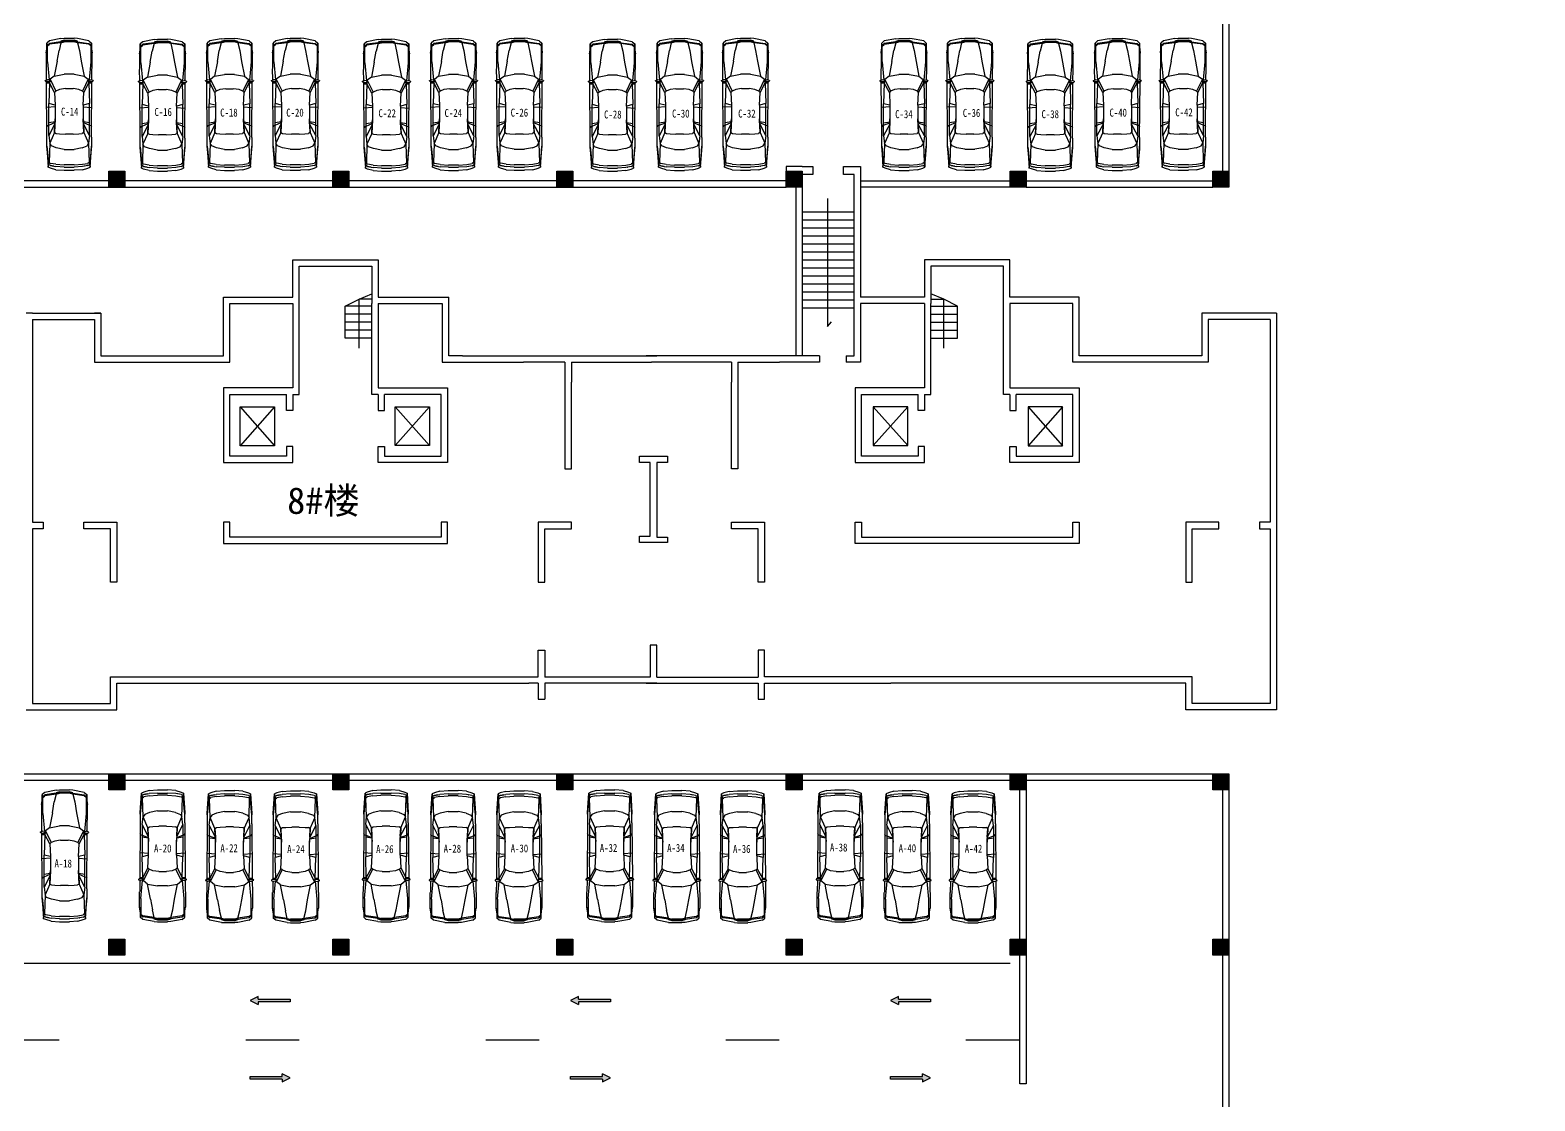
# Model space of a CAD drawing. Extents: x -266505272703 to 7385419, y -354256 to 107640740655.
# Drawn here: x 3506656 to 3563073, y -214242 to -174084 of the extents above; entities that cross this region are included whole.
import ezdxf

# ---------------------------------------------------------------- set-up
doc = ezdxf.new("R2010")
doc.units = 0
doc.header["$LTSCALE"] = 1000
for name, color, linetype in [('jb1', 42, 'Continuous'), ('PUB_TEXT', 7, 'Continuous'), ('QC', 8, 'Continuous'), ('ROOF', 4, 'Continuous'), ('图框', 6, 'Continuous'), ('标注', 3, 'Continuous'), ('红线', 1, 'Continuous')]:
    doc.layers.add(name, color=color, linetype=linetype)
doc.styles.get("Standard").update_dxf_attribs({"font": 'rs.shx', "bigfont": 'hztxt.shx'})
doc.styles.add('STYLE2', font='NSimSun.ttf', dxfattribs={"width": 0.8})
doc.styles.add('宋体', font='SimSun.ttf')

# ---------------------------------------------------------------- blocks, each defined once
blk = doc.blocks.new('M_F27')
for p, q in [((-2489, 522), (-2426, 736)), ((-2426, 736), (-2389, 824)), ((-2389, 824), (-1610, 874)), ((-2389, 824), (-1560, 874)), ((-2264, 812), (-2389, 824)), ((-2326, 736), (-2364, 522)), ((-2326, 736), (-2351, 596)), ((-2351, 594), (-2351, 596)), ((-2326, 736), (-2288, 811)), ((-2200, 786), (-2288, 811)), ((-2276, 522), (-2238, 736)), ((-2200, 786), (-2238, 736)), ((-1560, 874), (-2212, 815)), ((-2208, 815), (-2211, 814)), ((-1660, 862), (-2208, 815)), ((-1446, 761), (-2200, 786)), ((-1560, 874), (-1660, 862)), ((-1622, 510), (-1547, 698)), ((-1617, 869), (-1620, 866)), ((-1208, 874), (-1610, 874)), ((-1547, 698), (-1446, 761)), ((-1145, 799), (-1446, 761)), ((-1019, 572), (-1446, 761)), ((-1208, 874), (980, 889)), ((-1145, 799), (-682, 557)), ((-1145, 799), (124, 799)), ((-743, 849), (-793, 874)), ((-730, 799), (-743, 849)), ((-630, 555), (-730, 799)), ((-642, 799), (-605, 554)), ((-2, 547), (-27, 877)), ((124, 799), (61, 547)), ((941, 773), (124, 799)), ((564, 572), (941, 773)), ((1079, 748), (614, 522)), ((941, 773), (941, 874)), ((983, 777), (941, 773)), ((941, 773), (987, 765)), ((980, 902), (995, 790)), ((980, 790), (980, 898)), ((995, 790), (980, 790)), ((980, 790), (992, 746)), ((984, 905), (1020, 939)), ((992, 746), (1021, 747)), ((995, 790), (1022, 746)), ((1022, 748), (995, 790)), ((1021, 747), (1022, 748)), ((1053, 768), (1022, 746)), ((1036, 935), (1062, 857)), ((1036, 756), (1079, 748)), ((1051, 889), (1497, 893)), ((1057, 776), (1062, 857)), ((1770, 849), (1058, 784)), ((1204, 585), (1079, 748)), ((1506, 899), (2121, 899)), ((2461, 849), (1770, 849)), ((2272, 876), (2121, 899)), ((2272, 876), (2272, 874)), ((2437, 851), (2272, 876)), ((2511, 874), (2287, 874)), ((2398, 849), (2461, 773)), ((2437, 850), (2433, 851)), ((2498, 773), (2436, 849)), ((2511, 874), (2450, 850)), ((2461, 773), (2523, 321)), ((2561, 321), (2498, 773)), ((2599, 773), (2511, 874)), ((2599, 773), (2687, 321)), ((-2489, 522), (-2514, 196)), ((-2514, -206), (-2514, 196)), ((-2364, 522), (-2389, 196)), ((-2389, -206), (-2389, 196)), ((-2301, 196), (-2276, 522)), ((-2301, 196), (-2301, -206)), ((-1622, 510), (-1685, 196)), ((-1685, -206), (-1685, 196)), ((-1082, 145), (-1070, 371)), ((-1082, 145), (-1082, -156)), ((-1070, 371), (-1057, 510)), ((-1019, 572), (-1057, 510)), ((-680, 556), (-1019, 572)), ((-1019, 572), (-479, 547)), ((-680, 556), (-630, 555)), ((-605, 554), (-630, 555)), ((-479, 547), (-605, 554)), ((61, 547), (-479, 547)), ((61, 547), (564, 572)), ((564, 572), (614, 522)), ((614, 522), (677, 371)), ((677, 371), (714, 145)), ((714, -156), (714, 145)), ((1795, 472), (1204, 585)), ((1280, 196), (1204, 585)), ((1280, 196), (1280, -206)), ((2222, 397), (1795, 472)), ((2523, 321), (2222, 397)), ((2523, 321), (2586, 321)), ((2523, 321), (2561, 196)), ((2580, 196), (2542, 321)), ((2561, 196), (2561, -206)), ((2611, 196), (2574, 321)), ((2580, 321), (2618, 196)), ((2580, 196), (2580, -206)), ((2611, 196), (2611, -206)), ((2618, -206), (2618, 196)), ((2687, 321), (2699, 196)), ((2699, -206), (2699, 196)), ((-2489, -533), (-2514, -206)), ((-2489, -533), (-2426, -747)), ((-2389, -206), (-2364, -533)), ((-2326, -747), (-2364, -533)), ((-2276, -533), (-2301, -206)), ((-2276, -533), (-2238, -747)), ((-1685, -206), (-1622, -520)), ((-1622, -520), (-1547, -709)), ((-1019, -583), (-1446, -772)), ((-682, -568), (-1145, -809)), ((-1070, -382), (-1082, -156)), ((-1057, -520), (-1070, -382)), ((-1019, -583), (-1057, -520)), ((-479, -558), (-1019, -583)), ((-1019, -583), (-680, -567)), ((-730, -809), (-630, -566)), ((-680, -567), (-682, -568)), ((-680, -567), (-630, -566)), ((-605, -565), (-642, -809)), ((-630, -566), (-605, -565)), ((-605, -565), (-479, -558)), ((61, -558), (-479, -558)), ((-2, -558), (-27, -884)), ((61, -558), (124, -809)), ((564, -583), (61, -558)), ((614, -533), (564, -583)), ((564, -583), (941, -784)), ((677, -382), (614, -533)), ((1079, -759), (614, -533)), ((714, -156), (677, -382)), ((1204, -596), (1280, -206)), ((1795, -483), (1204, -596)), ((1795, -483), (2222, -407)), ((2523, -332), (2222, -407)), ((2523, -332), (2461, -784)), ((2561, -332), (2498, -784)), ((2523, -332), (2561, -206)), ((2586, -332), (2523, -332)), ((2580, -206), (2542, -332)), ((2618, -6), (2561, -6)), ((2574, -332), (2611, -206)), ((2618, -206), (2580, -332)), ((2687, -332), (2599, -784)), ((2687, -332), (2699, -206)), ((-2426, -747), (-2389, -835)), ((-2389, -835), (-2264, -823)), ((-1560, -885), (-2389, -835)), ((-1610, -885), (-2389, -835)), ((-2351, -607), (-2351, -605)), ((-2351, -607), (-2326, -747)), ((-2326, -747), (-2288, -822)), ((-2288, -822), (-2200, -797)), ((-2200, -797), (-2238, -747)), ((-2212, -826), (-1560, -885)), ((-2208, -826), (-2211, -825)), ((-1660, -872), (-2208, -826)), ((-1446, -772), (-2200, -797)), ((-1560, -885), (-1660, -872)), ((-1621, -877), (-1617, -880)), ((-1610, -885), (-1208, -885)), ((-1547, -709), (-1446, -772)), ((-1145, -809), (-1446, -772)), ((-1208, -885), (980, -900)), ((-1145, -809), (124, -809)), ((-743, -860), (-793, -885)), ((-743, -860), (-730, -809)), ((941, -784), (124, -809)), ((987, -776), (941, -784)), ((983, -788), (941, -784)), ((941, -885), (941, -784)), ((992, -757), (980, -800)), ((995, -800), (980, -800)), ((995, -800), (980, -913)), ((980, -909), (980, -800)), ((984, -916), (1020, -950)), ((992, -757), (1021, -758)), ((995, -800), (1022, -757)), ((1022, -758), (995, -800)), ((1021, -758), (1022, -758)), ((1022, -757), (1053, -779)), ((1036, -767), (1079, -759)), ((1036, -946), (1062, -867)), ((1051, -901), (1497, -904)), ((1057, -787), (1062, -867)), ((1770, -860), (1058, -795)), ((1204, -596), (1079, -759)), ((2121, -910), (1506, -910)), ((1770, -860), (2461, -860)), ((2121, -910), (2272, -887)), ((2270, -887), (2121, -910)), ((2437, -861), (2272, -887)), ((2272, -885), (2272, -887)), ((2285, -885), (2511, -885)), ((2398, -860), (2461, -784)), ((2436, -860), (2498, -784)), ((2437, -861), (2436, -860)), ((2450, -861), (2511, -885)), ((2599, -784), (2511, -885))]:
    blk.add_line(p, q)
for centre, start, end in [((990, 898), 132.96497, 179.74535), ((1027, 932), 18.15727, 132.96497), ((1047, 776), 305.15418, 356.86364), ((990, -909), 180.25465, 227.03503), ((1027, -942), 227.03503, 341.84273), ((1047, -787), 3.17983, 54.84582)]:
    blk.add_arc(centre, 10, start, end)
at = {"width": 0.8, "flags": 9}
for tag in ['XSIZE', 'YSIZE']:
    blk.add_attdef(tag, (0, 0), '', height=0.5, dxfattribs=at)

msp = doc.modelspace()

# ---------------------------------------------------------------- hatches: boundary and pattern name
at = {"layer": 'jb1', "linetype": 'ByBlock'}
h = msp.add_hatch(color=256, dxfattribs=at)
h.paths.add_polyline_path([(3207028, 61244), (3207028, -349256), (3784028, -349256), (3784028, 61244)], flags=16)
h.paths.add_polyline_path([(3194528, -354256), (3194528, 66244), (3789028, 66244), (3789028, -354256)])
h.paths.add_polyline_path([(3205987, -18360), (3205987, -12971), (3203126, -12971), (3203126, -18360)], flags=24)
h.paths.add_polyline_path([(3201099, -18348), (3201099, -12948), (3198270, -12948), (3198270, -18348)], flags=24)
edge = h.paths.add_edge_path(flags=16)
edge.add_line((3207028, 61244), (3197028, 61244))
edge.add_line((3197028, 61244), (3197028, -23256))
edge.add_line((3197028, -23256), (3207028, -23256))
edge = h.paths.add_edge_path(flags=16)
edge.add_line((3202028, 61244), (3202028, -18256))
h.paths.add_polyline_path([(3201021, -22371), (3201021, -20286), (3198223, -20286), (3198223, -22371)], flags=24)
h.paths.add_polyline_path([(3205457, -22424), (3205457, -20318), (3202722, -20318), (3202722, -22424)], flags=24)
edge = h.paths.add_edge_path(flags=0)
edge.add_line((3197028, -18256), (3207028, -18256))
edge = h.paths.add_edge_path(flags=0)
edge.add_line((3197028, -10756), (3207028, -10756))
edge = h.paths.add_edge_path(flags=0)
edge.add_line((3197028, 744), (3207028, 744))
h.paths.add_polyline_path([(3205940, 8359), (3205940, 13623), (3203017, 13623), (3203017, 8359)], flags=24)
h.paths.add_polyline_path([(3200990, 8419), (3200990, 12965), (3198161, 12965), (3198161, 8419)], flags=24)
edge = h.paths.add_edge_path(flags=0)
edge.add_line((3197028, 8244), (3207028, 8244))
edge = h.paths.add_edge_path(flags=0)
edge.add_line((3197028, 15744), (3207028, 15744))
h.paths.add_polyline_path([(3201180, 34865), (3201180, 40170), (3198382, 40170), (3198382, 34865)], flags=24)
h.paths.add_polyline_path([(3205969, 34786), (3205969, 39997), (3203329, 39997), (3203329, 34786)], flags=24)
edge = h.paths.add_edge_path(flags=0)
edge.add_line((3197028, 27244), (3207028, 27244))
edge = h.paths.add_edge_path(flags=0)
edge.add_line((3197028, 34744), (3207028, 34744))
edge = h.paths.add_edge_path(flags=0)
edge.add_line((3197028, 42244), (3207028, 42244))
edge = h.paths.add_edge_path(flags=0)
edge.add_line((3197028, 53744), (3207028, 53744))
edge = h.paths.add_edge_path(flags=0)
edge.add_line((3504528, -349256), (3504528, -335256))
edge.add_line((3504528, -335256), (3784028, -335256))
edge = h.paths.add_edge_path(flags=0)
edge.add_line((3580028, -344756), (3670028, -344756))
edge = h.paths.add_edge_path(flags=0)
edge.add_line((3580028, -340256), (3670028, -340256))
h.paths.add_polyline_path([(3580921, -339322), (3586279, -339322), (3586279, -336555), (3580921, -336555)], flags=8)
h.paths.add_polyline_path([(3581167, -348327), (3586242, -348327), (3586242, -345529), (3581167, -345529)], flags=8)
edge = h.paths.add_edge_path(flags=0)
edge.add_line((3511834, -341564), (3511834, -341020))
edge = h.paths.add_edge_path(flags=0)
edge.add_line((3518840, -341020), (3518840, -341564))
edge = h.paths.add_edge_path(flags=0)
edge.add_line((3517008, -341564), (3517008, -341020))
edge = h.paths.add_edge_path(flags=0)
edge.add_arc((3515337, -341290), 439, 0, 360)
edge = h.paths.add_edge_path(flags=0)
edge.add_arc((3515337, -341290), 952, 0, 360)
edge = h.paths.add_edge_path(flags=0)
edge.add_line((3513691, -341020), (3513691, -341564))
edge = h.paths.add_edge_path(flags=0)
edge.add_line((3580028, -349256), (3580028, -335256))
h.paths.add_polyline_path([(3528821, -347040), (3562658, -347040), (3562658, -344592), (3528821, -344592)], flags=8)
edge = h.paths.add_edge_path(flags=0)
edge.add_arc((3514570, -346293), 254, 23.8671, 164.0253)
edge = h.paths.add_edge_path(flags=0)
edge.add_line((3514326, -346552), (3514326, -346775))
edge.add_line((3514326, -346775), (3514216, -346775))
edge.add_line((3514216, -346775), (3514216, -346328))
edge = h.paths.add_edge_path(flags=0)
edge.add_line((3514216, -346258), (3514216, -345945))
edge.add_line((3514216, -345945), (3514326, -345945))
edge.add_line((3514326, -345945), (3514326, -346034))
edge = h.paths.add_edge_path(flags=0)
edge.add_line((3513019, -343617), (3515077, -343617))
edge = h.paths.add_edge_path(flags=0)
edge.add_line((3515077, -344162), (3513019, -344162))
edge = h.paths.add_edge_path(flags=0)
edge.add_line((3513019, -341564), (3513019, -343617))
edge = h.paths.add_edge_path(flags=0)
edge.add_line((3512499, -343617), (3512499, -341564))
edge = h.paths.add_edge_path(flags=0)
edge.add_line((3513019, -344830), (3512499, -344830))
h.paths.add_polyline_path([(3512811, -345945), (3512918, -345945), (3512918, -346778), (3512811, -346778)], flags=0)
h.paths.add_polyline_path([(3512802, -345680), (3512915, -345680), (3512915, -345855), (3512802, -345855)], flags=0)
edge = h.paths.add_edge_path(flags=0)
edge.add_line((3512499, -344830), (3512499, -344162))
edge = h.paths.add_edge_path(flags=0)
edge.add_line((3511834, -343617), (3512499, -343617))
edge = h.paths.add_edge_path(flags=0)
edge.add_line((3511834, -344162), (3511834, -343617))
edge = h.paths.add_edge_path(flags=0)
edge.add_line((3512499, -344162), (3511834, -344162))
edge = h.paths.add_edge_path(flags=0)
edge.add_line((3512484, -346058), (3512484, -346775))
edge.add_line((3512484, -346775), (3512370, -346775))
edge.add_line((3512370, -346775), (3512370, -346058))
edge = h.paths.add_edge_path(flags=0)
edge.add_line((3512370, -346058), (3512213, -346058))
edge.add_line((3512213, -346058), (3512213, -345948))
edge.add_line((3512213, -345948), (3512370, -345948))
edge = h.paths.add_edge_path(flags=0)
edge.add_line((3512370, -345948), (3512370, -345683))
edge.add_line((3512370, -345683), (3512484, -345683))
edge.add_line((3512484, -345683), (3512484, -345948))
edge = h.paths.add_edge_path(flags=0)
edge.add_line((3512484, -345948), (3512641, -345948))
edge.add_line((3512641, -345948), (3512641, -346058))
edge.add_line((3512641, -346058), (3512484, -346058))
edge = h.paths.add_edge_path(flags=0)
edge.add_line((3513019, -344162), (3513019, -344830))
edge = h.paths.add_edge_path(flags=0)
edge.add_arc((3514570, -346293), 356, 174.3933, 185.6067)
edge = h.paths.add_edge_path(flags=0)
edge.add_arc((3513552, -346367), 312, 10.9739, 349.0261)
edge = h.paths.add_edge_path(flags=0)
edge.add_line((3513859, -346308), (3513859, -346427))
edge = h.paths.add_edge_path(flags=0)
edge.add_arc((3513552, -346367), 428, 44.2885, 315.7115)
edge = h.paths.add_edge_path(flags=0)
edge.add_line((3513859, -346068), (3513859, -345945))
edge.add_line((3513859, -345945), (3513978, -345945))
edge.add_line((3513978, -345945), (3513978, -346781))
edge.add_line((3513978, -346781), (3513859, -346781))
edge.add_line((3513859, -346781), (3513859, -346666))
edge = h.paths.add_edge_path(flags=0)
edge.add_line((3512499, -341564), (3511834, -341564))
edge = h.paths.add_edge_path(flags=0)
edge.add_line((3513691, -341564), (3513019, -341564))
edge = h.paths.add_edge_path(flags=0)
edge.add_line((3518197, -341564), (3518197, -343617))
edge = h.paths.add_edge_path(flags=0)
edge.add_line((3517677, -343617), (3517677, -341564))
edge = h.paths.add_edge_path(flags=0)
edge.add_line((3518865, -344162), (3518197, -344162))
edge = h.paths.add_edge_path(flags=0)
edge.add_line((3518197, -343617), (3518865, -343617))
edge = h.paths.add_edge_path(flags=0)
edge.add_line((3518197, -344162), (3518197, -344830))
edge = h.paths.add_edge_path(flags=0)
edge.add_line((3518865, -343617), (3518865, -344162))
edge = h.paths.add_edge_path(flags=0)
edge.add_line((3515597, -342974), (3515597, -343617))
edge = h.paths.add_edge_path(flags=0)
edge.add_line((3515077, -342974), (3515597, -342974))
edge = h.paths.add_edge_path(flags=0)
edge.add_line((3515077, -343617), (3515077, -342974))
edge = h.paths.add_edge_path(flags=0)
edge.add_line((3515597, -343617), (3517677, -343617))
edge = h.paths.add_edge_path(flags=0)
edge.add_line((3517677, -344830), (3517677, -344162))
edge = h.paths.add_edge_path(flags=0)
edge.add_line((3517677, -344162), (3515597, -344162))
edge = h.paths.add_edge_path(flags=0)
edge.add_line((3515077, -344805), (3515077, -344162))
edge = h.paths.add_edge_path(flags=0)
edge.add_line((3515597, -344805), (3515077, -344805))
edge = h.paths.add_edge_path(flags=0)
edge.add_line((3515597, -344162), (3515597, -344805))
edge = h.paths.add_edge_path(flags=0)
edge.add_line((3518197, -344830), (3517677, -344830))
edge = h.paths.add_edge_path(flags=0)
edge.add_arc((3518301, -346289), 254, 23.8671, 164.0253)
edge = h.paths.add_edge_path(flags=0)
edge.add_line((3518057, -346219), (3518057, -346359))
edge = h.paths.add_edge_path(flags=0)
edge.add_line((3518057, -346359), (3518057, -346548))
edge = h.paths.add_edge_path(flags=0)
edge.add_line((3518057, -346548), (3518057, -346771))
edge.add_line((3518057, -346771), (3517947, -346771))
edge.add_line((3517947, -346771), (3517947, -346324))
edge = h.paths.add_edge_path(flags=0)
edge.add_arc((3518301, -346289), 356, 174.3933, 185.6067)
edge = h.paths.add_edge_path(flags=0)
edge.add_line((3517947, -346255), (3517947, -345941))
edge.add_line((3517947, -345941), (3518057, -345941))
edge.add_line((3518057, -345941), (3518057, -346030))
edge = h.paths.add_edge_path(flags=0)
edge.add_arc((3518301, -346289), 356, 11.9054, 133.2969)
edge = h.paths.add_edge_path(flags=0)
edge.add_line((3518649, -346216), (3518649, -346771))
edge.add_line((3518649, -346771), (3518533, -346771))
edge.add_line((3518533, -346771), (3518533, -346559))
edge = h.paths.add_edge_path(flags=0)
edge.add_line((3518533, -346392), (3518533, -346559))
edge = h.paths.add_edge_path(flags=0)
edge.add_line((3518533, -346392), (3518533, -346187))
edge = h.paths.add_edge_path(flags=0)
edge.add_arc((3517283, -346363), 312, 10.9739, 349.0261)
edge = h.paths.add_edge_path(flags=0)
edge.add_line((3517590, -346304), (3517590, -346423))
edge = h.paths.add_edge_path(flags=0)
edge.add_arc((3517283, -346363), 428, 44.2885, 315.7115)
edge = h.paths.add_edge_path(flags=0)
edge.add_line((3517590, -346064), (3517590, -345941))
edge.add_line((3517590, -345941), (3517709, -345941))
edge.add_line((3517709, -345941), (3517709, -346777))
edge.add_line((3517709, -346777), (3517590, -346777))
edge.add_line((3517590, -346777), (3517590, -346663))
edge = h.paths.add_edge_path(flags=0)
edge.add_line((3516060, -346333), (3516060, -346166))
edge = h.paths.add_edge_path(flags=0)
edge.add_line((3516060, -346333), (3516060, -346538))
edge = h.paths.add_edge_path(flags=0)
edge.add_arc((3516292, -346436), 254, 203.8671, 344.0253)
edge = h.paths.add_edge_path(flags=0)
edge.add_line((3516537, -346505), (3516537, -346366))
edge = h.paths.add_edge_path(flags=0)
edge.add_line((3516537, -346366), (3516537, -346176))
edge = h.paths.add_edge_path(flags=0)
edge.add_line((3516537, -346176), (3516537, -345954))
edge.add_line((3516537, -345954), (3516647, -345954))
edge.add_line((3516647, -345954), (3516647, -346401))
edge = h.paths.add_edge_path(flags=0)
edge.add_arc((3516292, -346436), 356, 354.3933, 365.6067)
edge = h.paths.add_edge_path(flags=0)
edge.add_line((3516647, -346470), (3516647, -346784))
edge.add_line((3516647, -346784), (3516537, -346784))
edge.add_line((3516537, -346784), (3516537, -346695))
edge = h.paths.add_edge_path(flags=0)
edge.add_arc((3516292, -346436), 356, 191.9054, 313.2969)
edge = h.paths.add_edge_path(flags=0)
edge.add_line((3515944, -346509), (3515944, -345954))
edge.add_line((3515944, -345954), (3516060, -345954))
edge.add_line((3516060, -345954), (3516060, -346166))
h.paths.add_polyline_path([(3515258, -347039), (3515371, -346773), (3515050, -345951), (3515179, -345951), (3515429, -346606), (3515696, -345947), (3515822, -345947), (3515379, -347039)], flags=0)
edge = h.paths.add_edge_path(flags=0)
edge.add_line((3514326, -346223), (3514326, -346363))
edge = h.paths.add_edge_path(flags=0)
edge.add_line((3514326, -346363), (3514326, -346552))
edge = h.paths.add_edge_path(flags=0)
edge.add_arc((3514570, -346293), 356, 11.9054, 133.2969)
edge = h.paths.add_edge_path(flags=0)
edge.add_line((3514918, -346220), (3514918, -346775))
edge.add_line((3514918, -346775), (3514802, -346775))
edge.add_line((3514802, -346775), (3514802, -346563))
edge = h.paths.add_edge_path(flags=0)
edge.add_line((3514802, -346396), (3514802, -346563))
edge = h.paths.add_edge_path(flags=0)
edge.add_line((3514802, -346396), (3514802, -346190))
edge = h.paths.add_edge_path(flags=0)
edge.add_line((3518840, -341564), (3518197, -341564))
edge = h.paths.add_edge_path(flags=0)
edge.add_line((3517677, -341564), (3517008, -341564))
h.paths.add_polyline_path([(3580874, -344098), (3586179, -344098), (3586179, -341300), (3580874, -341300)], flags=8)
edge = h.paths.add_edge_path(flags=0)
edge.add_line((3515077, -338991), (3513019, -338991))
edge = h.paths.add_edge_path(flags=0)
edge.add_line((3513019, -338447), (3515077, -338447))
edge = h.paths.add_edge_path(flags=0)
edge.add_line((3512499, -337779), (3513019, -337779))
edge = h.paths.add_edge_path(flags=0)
edge.add_line((3511834, -338447), (3512499, -338447))
edge = h.paths.add_edge_path(flags=0)
edge.add_line((3511834, -338991), (3511834, -338447))
edge = h.paths.add_edge_path(flags=0)
edge.add_line((3512499, -338991), (3511834, -338991))
edge = h.paths.add_edge_path(flags=0)
edge.add_line((3512499, -338447), (3512499, -337779))
edge = h.paths.add_edge_path(flags=0)
edge.add_line((3511834, -341020), (3512499, -341020))
edge = h.paths.add_edge_path(flags=0)
edge.add_line((3512499, -341020), (3512499, -338991))
edge = h.paths.add_edge_path(flags=0)
edge.add_line((3513019, -337779), (3513019, -338447))
edge = h.paths.add_edge_path(flags=0)
edge.add_line((3513019, -341020), (3513691, -341020))
edge = h.paths.add_edge_path(flags=0)
edge.add_line((3513019, -338991), (3513019, -341020))
edge = h.paths.add_edge_path(flags=0)
edge.add_line((3518865, -338991), (3518197, -338991))
edge = h.paths.add_edge_path(flags=0)
edge.add_line((3518197, -338447), (3518865, -338447))
edge = h.paths.add_edge_path(flags=0)
edge.add_line((3518197, -337779), (3518197, -338447))
edge = h.paths.add_edge_path(flags=0)
edge.add_line((3518865, -338447), (3518865, -338991))
edge = h.paths.add_edge_path(flags=0)
edge.add_line((3517677, -338991), (3515622, -338991))
edge = h.paths.add_edge_path(flags=0)
edge.add_line((3515077, -339634), (3515077, -338991))
edge = h.paths.add_edge_path(flags=0)
edge.add_line((3515622, -339634), (3515077, -339634))
edge = h.paths.add_edge_path(flags=0)
edge.add_line((3515622, -338991), (3515622, -339634))
edge = h.paths.add_edge_path(flags=0)
edge.add_line((3515622, -337804), (3515622, -338447))
edge = h.paths.add_edge_path(flags=0)
edge.add_line((3515077, -337804), (3515622, -337804))
edge = h.paths.add_edge_path(flags=0)
edge.add_line((3515077, -338447), (3515077, -337804))
edge = h.paths.add_edge_path(flags=0)
edge.add_line((3515622, -338447), (3517677, -338447))
edge = h.paths.add_edge_path(flags=0)
edge.add_line((3517677, -338447), (3517677, -337779))
edge = h.paths.add_edge_path(flags=0)
edge.add_line((3517677, -337779), (3518197, -337779))
edge = h.paths.add_edge_path(flags=0)
edge.add_line((3518197, -341020), (3518840, -341020))
edge = h.paths.add_edge_path(flags=0)
edge.add_line((3517008, -341020), (3517677, -341020))
edge = h.paths.add_edge_path(flags=0)
edge.add_line((3517677, -341020), (3517677, -338991))
edge = h.paths.add_edge_path(flags=0)
edge.add_line((3518197, -338991), (3518197, -341020))
h.paths.add_polyline_path([(3748525, -351778), (3760192, -351778), (3760192, -349903), (3748525, -349903)], flags=24)
edge = h.paths.add_edge_path(flags=0)
edge.add_line((3710028, -342256), (3784028, -342256))
edge = h.paths.add_edge_path(flags=0)
edge.add_line((3601028, -335256), (3601028, -349256))
edge = h.paths.add_edge_path(flags=0)
edge.add_line((3589528, -335256), (3589528, -349256))
edge = h.paths.add_edge_path(flags=0)
edge.add_line((3612528, -335256), (3612528, -349256))
edge = h.paths.add_edge_path(flags=0)
edge.add_line((3624028, -335256), (3624028, -349256))
edge = h.paths.add_edge_path(flags=0)
edge.add_line((3647028, -335256), (3647028, -349256))
edge = h.paths.add_edge_path(flags=0)
edge.add_line((3635528, -335256), (3635528, -349256))
edge = h.paths.add_edge_path(flags=0)
edge.add_line((3658528, -335256), (3658528, -349256))
edge = h.paths.add_edge_path(flags=0)
edge.add_line((3670028, -335256), (3670028, -349256))
h.paths.add_polyline_path([(3711053, -341578), (3716432, -341578), (3716432, -338749), (3711053, -338749)], flags=8)
edge = h.paths.add_edge_path(flags=0)
edge.add_line((3710028, -335256), (3710028, -349256))
edge = h.paths.add_edge_path(flags=0)
edge.add_line((3720028, -335256), (3720028, -349256))
h.paths.add_polyline_path([(3711079, -345640), (3716406, -345640), (3716406, -342968), (3711079, -342968)], flags=8)
h.paths.add_polyline_path([(3711053, -348311), (3716432, -348311), (3716432, -345482), (3711053, -345482)], flags=8)
h.paths.add_polyline_path([(3624911, -339311), (3632210, -339311), (3632210, -336482), (3624911, -336482)], flags=8)
h.paths.add_polyline_path([(3602005, -339364), (3609221, -339364), (3609221, -336472), (3602005, -336472)], flags=8)
h.paths.add_polyline_path([(3590516, -339353), (3597689, -339353), (3597689, -336524), (3590516, -336524)], flags=8)
h.paths.add_polyline_path([(3613157, -339384), (3619486, -339384), (3619486, -336493), (3613157, -336493)], flags=8)
h.paths.add_polyline_path([(3647932, -339290), (3655148, -339290), (3655148, -336587), (3647932, -336587)], flags=8)
h.paths.add_polyline_path([(3636077, -339384), (3642406, -339384), (3642406, -336493), (3636077, -336493)], flags=8)
h.paths.add_polyline_path([(3659500, -339327), (3666558, -339327), (3666558, -336529), (3659500, -336529)], flags=8)
h.paths.add_polyline_path([(3711074, -338940), (3716222, -338940), (3716222, -336236), (3711074, -336236)], flags=8)
edge = h.paths.add_edge_path(flags=0)
edge.add_line((3760028, -335256), (3760028, -349256))
edge = h.paths.add_edge_path(flags=0)
edge.add_line((3770028, -335256), (3770028, -349256))
h.paths.add_polyline_path([(3761611, -342149), (3766706, -342149), (3766706, -339414), (3761611, -339414)], flags=8)
h.paths.add_polyline_path([(3768122, -351862), (3777724, -351862), (3777724, -349980), (3768122, -349980)], flags=24)
edge = h.paths.add_edge_path(flags=0)
edge.add_line((3760028, -345756), (3784028, -345756))
h.paths.add_polyline_path([(3761437, -348959), (3766512, -348959), (3766512, -346162), (3761437, -346162)], flags=8)
h.paths.add_polyline_path([(3761482, -345773), (3766693, -345773), (3766693, -342881), (3761482, -342881)], flags=8)
edge = h.paths.add_edge_path(flags=0)
edge.add_line((3760028, -338756), (3784028, -338756))
h.paths.add_polyline_path([(3761355, -338711), (3766723, -338711), (3766723, -335787), (3761355, -335787)], flags=8)
h.paths.add_polyline_path([(3732909, -341175), (3744153, -341175), (3744153, -336791), (3732909, -336791)], flags=8)
h.paths.add_polyline_path([(3774282, -341950), (3776471, -341950), (3776471, -339865), (3774282, -339865)], flags=8)
h.paths.add_polyline_path([(3681133, -345871), (3701185, -345871), (3701185, -340511), (3681133, -340511)], flags=8)
h.paths.add_polyline_path([(3444535, -317388), (3497618, -317388), (3497618, -307471), (3444535, -307471)], flags=8)
for points in [[(3509603, -179978), (3510204, -179978), (3510204, -179377), (3509603, -179377)], [(3518003, -179978), (3518604, -179978), (3518604, -179377), (3518003, -179377)], [(3526403, -179978), (3527005, -179978), (3527005, -179377), (3526403, -179377)], [(3535003, -179978), (3535605, -179978), (3535605, -179377), (3535003, -179377)], [(3543403, -179977), (3544005, -179977), (3544005, -179377), (3543403, -179377)], [(3551002, -179978), (3551603, -179978), (3551603, -179377), (3551002, -179377)], [(3509603, -202578), (3510204, -202578), (3510204, -201977), (3509603, -201977)], [(3518003, -202578), (3518604, -202578), (3518604, -201977), (3518003, -201977)], [(3526403, -202578), (3527005, -202578), (3527005, -201977), (3526403, -201977)], [(3535003, -202578), (3535605, -202578), (3535605, -201977), (3535003, -201977)], [(3543403, -202577), (3544005, -202577), (3544005, -201977), (3543403, -201977)], [(3551002, -202578), (3551603, -202578), (3551603, -201977), (3551002, -201977)], [(3509603, -208778), (3510205, -208778), (3510205, -208177), (3509603, -208177)], [(3518003, -208778), (3518605, -208778), (3518605, -208177), (3518003, -208177)], [(3526404, -208778), (3527005, -208778), (3527005, -208177), (3526404, -208177)], [(3535004, -208778), (3535605, -208778), (3535605, -208177), (3535004, -208177)], [(3543404, -208777), (3544005, -208777), (3544005, -208177), (3543404, -208177)], [(3551002, -208777), (3551604, -208777), (3551604, -208177), (3551002, -208177)]]:
    msp.add_hatch(color=256, dxfattribs=at).paths.add_polyline_path(points)
at = {"layer": '图框', "linetype": 'ByBlock'}
for points in [[(3515212, -210422), (3515212, -210322), (3514912, -210472), (3515212, -210622), (3515212, -210522), (3516412, -210522), (3516412, -210422)], [(3527212, -210422), (3527212, -210322), (3526912, -210472), (3527212, -210622), (3527212, -210522), (3528412, -210522), (3528412, -210422)], [(3539212, -210422), (3539212, -210322), (3538912, -210472), (3539212, -210622), (3539212, -210522), (3540412, -210522), (3540412, -210422)], [(3516112, -213430), (3516112, -213530), (3516412, -213380), (3516112, -213230), (3516112, -213330), (3514912, -213330), (3514912, -213430)], [(3528112, -213430), (3528112, -213530), (3528412, -213380), (3528112, -213230), (3528112, -213330), (3526912, -213330), (3526912, -213430)], [(3540112, -213430), (3540112, -213530), (3540412, -213380), (3540112, -213230), (3540112, -213330), (3538912, -213330), (3538912, -213430)]]:
    msp.add_hatch(color=256, dxfattribs=at).paths.add_polyline_path(points)

# ---------------------------------------------------------------- linework, layer by layer
at = {"layer": 'jb1', "linetype": 'ByBlock'}
for p, q in [((3551363, -147177), (3551363, -179377)), ((3551604, -147777), (3551604, -179978)), ((3535605, -179198), (3535003, -179198)), ((3535003, -179198), (3535003, -179377)), ((3535605, -179198), (3536005, -179198)), ((3536005, -179198), (3536005, -179498)), ((3537149, -179498), (3537149, -179198)), ((3537149, -179198), (3537789, -179198)), ((3537789, -179198), (3537789, -184105)), ((3510204, -179738), (3501604, -179738)), ((3527005, -179738), (3510204, -179738)), ((3535003, -179738), (3527005, -179738)), ((3535003, -179978), (3535003, -179738)), ((3535003, -179738), (3535003, -179738)), ((3536005, -179498), (3535605, -179498)), ((3537549, -179498), (3537149, -179498)), ((3537549, -179978), (3537549, -179498)), ((3537789, -179738), (3543403, -179738)), ((3544005, -179738), (3551002, -179738)), ((3501604, -179978), (3535003, -179978)), ((3535605, -179978), (3535365, -179978)), ((3535365, -179978), (3535365, -186302)), ((3535605, -179978), (3535605, -186302)), ((3536547, -180394), (3536547, -185203)), ((3537549, -184105), (3537549, -179978)), ((3543403, -179977), (3537789, -179977)), ((3544005, -179977), (3551002, -179978)), ((3535605, -180902), (3537549, -180902)), ((3535605, -181202), (3537549, -181202)), ((3535605, -181502), (3537549, -181502)), ((3535605, -181802), (3537549, -181802)), ((3535605, -182102), (3537549, -182102)), ((3516509, -184105), (3516509, -182705)), ((3516509, -182705), (3519709, -182705)), ((3519709, -182705), (3519709, -184105)), ((3535605, -182402), (3537549, -182402)), ((3535605, -182702), (3537549, -182702)), ((3543389, -182705), (3540189, -182705)), ((3540189, -182705), (3540189, -184105)), ((3543389, -184105), (3543389, -182705)), ((3516749, -184342), (3516749, -182942)), ((3516749, -182942), (3519469, -182942)), ((3516749, -182942), (3518109, -182942)), ((3519469, -182942), (3519469, -184342)), ((3535605, -183002), (3537549, -183002)), ((3535605, -183302), (3537549, -183302)), ((3543149, -182942), (3540429, -182942)), ((3540429, -182942), (3540429, -184342)), ((3543149, -182942), (3541789, -182942)), ((3543149, -184342), (3543149, -182942)), ((3535605, -183602), (3537549, -183602)), ((3535605, -183902), (3537549, -183902)), ((3513910, -186305), (3513910, -184105)), ((3513910, -184105), (3516509, -184105)), ((3514150, -186542), (3514150, -184342)), ((3514150, -184342), (3516509, -184342)), ((3516509, -184342), (3516509, -187505)), ((3516749, -187745), (3516749, -184342)), ((3518469, -184442), (3518989, -184181)), ((3519469, -184442), (3518469, -184442)), ((3518469, -185642), (3518469, -184442)), ((3518989, -184181), (3519469, -183976)), ((3519469, -184175), (3518989, -184181)), ((3518989, -185855), (3518989, -184181)), ((3519469, -187745), (3519469, -184342)), ((3519709, -184105), (3522349, -184105)), ((3519709, -184342), (3522109, -184342)), ((3519709, -184342), (3519709, -187505)), ((3522109, -184342), (3522109, -186542)), ((3522349, -186302), (3522349, -184105)), ((3535605, -184202), (3537549, -184202)), ((3537549, -186302), (3537549, -184105)), ((3540189, -184105), (3537789, -184105)), ((3540189, -184342), (3537789, -184342)), ((3537789, -184342), (3537789, -186542)), ((3540189, -184342), (3540189, -187505)), ((3540908, -184181), (3540429, -183976)), ((3540429, -184175), (3540908, -184181)), ((3540429, -187745), (3540429, -184342)), ((3540429, -184442), (3541429, -184442)), ((3540908, -185855), (3540908, -184181)), ((3541429, -184442), (3540908, -184181)), ((3541429, -185642), (3541429, -184442)), ((3543149, -187745), (3543149, -184342)), ((3545988, -184105), (3543389, -184105)), ((3545748, -184342), (3543389, -184342)), ((3543389, -184342), (3543389, -187505)), ((3545748, -186542), (3545748, -184342)), ((3545988, -186305), (3545988, -184105)), ((3506750, -184701), (3506510, -184701)), ((3506750, -184701), (3509310, -184705)), ((3506750, -184942), (3509070, -184942)), ((3506750, -184942), (3506750, -192542)), ((3509310, -184705), (3509070, -184705)), ((3509070, -184942), (3509070, -186542)), ((3509310, -184705), (3509310, -186305)), ((3519469, -184742), (3518469, -184742)), ((3519469, -185042), (3518469, -185042)), ((3535605, -184502), (3537549, -184502)), ((3536547, -185203), (3536697, -185028)), ((3540429, -184742), (3541429, -184742)), ((3540429, -185042), (3541429, -185042)), ((3553388, -184701), (3550588, -184705)), ((3550588, -184705), (3550588, -186305)), ((3553148, -184942), (3550828, -184942)), ((3550828, -184942), (3550828, -186542)), ((3553148, -184942), (3553148, -192542)), ((3553388, -184701), (3553388, -199582)), ((3519469, -185342), (3518469, -185342)), ((3536547, -185203), (3536547, -185203)), ((3540429, -185342), (3541429, -185342)), ((3519469, -185642), (3518469, -185642)), ((3518989, -186013), (3518989, -185855)), ((3540429, -185642), (3541429, -185642)), ((3540908, -186013), (3540908, -185855)), ((3509070, -186542), (3514150, -186542)), ((3509310, -186305), (3513910, -186305)), ((3522109, -186542), (3522869, -186542)), ((3522869, -186302), (3522349, -186302)), ((3522869, -186302), (3530149, -186302)), ((3522869, -186542), (3524909, -186542)), ((3524909, -186542), (3525149, -186542)), ((3525149, -186302), (3526949, -186302)), ((3526709, -186542), (3525149, -186542)), ((3526709, -186542), (3526709, -190542)), ((3526949, -186542), (3526949, -187286)), ((3526949, -186542), (3529909, -186542)), ((3526949, -186542), (3529949, -186542)), ((3536249, -186302), (3529749, -186302)), ((3529749, -186302), (3529989, -186302)), ((3530149, -186302), (3529909, -186302)), ((3532949, -186542), (3529949, -186542)), ((3532949, -186542), (3529989, -186542)), ((3534749, -186302), (3532949, -186302)), ((3532949, -186542), (3532949, -187286)), ((3533189, -186542), (3534749, -186542)), ((3533189, -186542), (3533189, -190542)), ((3534989, -186542), (3534749, -186542)), ((3536249, -186542), (3534989, -186542)), ((3536249, -186302), (3536249, -186542)), ((3537249, -186302), (3537549, -186302)), ((3537249, -186302), (3537249, -186542)), ((3537789, -186542), (3537249, -186542)), ((3550828, -186542), (3545748, -186542)), ((3550588, -186305), (3545988, -186305)), ((3526949, -190542), (3526949, -187286)), ((3532949, -190542), (3532949, -187286)), ((3516509, -187505), (3513910, -187505)), ((3513910, -187505), (3513910, -190305)), ((3514150, -190065), (3514150, -187745)), ((3514150, -187745), (3516269, -187745)), ((3516269, -188345), (3516269, -187745)), ((3516509, -187745), (3516749, -187745)), ((3516509, -187745), (3516509, -188345)), ((3519709, -187745), (3519469, -187745)), ((3519709, -187505), (3522308, -187505)), ((3519709, -187745), (3519709, -188345)), ((3522068, -187745), (3519949, -187745)), ((3519949, -188345), (3519949, -187745)), ((3522068, -190065), (3522068, -187745)), ((3522308, -187505), (3522308, -190305)), ((3540189, -187505), (3537590, -187505)), ((3537590, -187505), (3537590, -190305)), ((3537830, -190065), (3537830, -187745)), ((3537830, -187745), (3539949, -187745)), ((3539949, -188345), (3539949, -187745)), ((3540189, -187745), (3540429, -187745)), ((3540189, -187745), (3540189, -188345)), ((3543389, -187745), (3543149, -187745)), ((3543389, -187505), (3545988, -187505)), ((3543389, -187745), (3543389, -188345)), ((3545748, -187745), (3543629, -187745)), ((3543629, -188345), (3543629, -187745)), ((3545748, -190065), (3545748, -187745)), ((3545988, -187505), (3545988, -190305)), ((3514535, -188217), (3515825, -189670)), ((3515825, -188217), (3514535, -189670)), ((3516509, -188345), (3516269, -188345)), ((3519709, -188345), (3519949, -188345)), ((3520339, -188210), (3521629, -189663)), ((3521629, -188210), (3520339, -189663)), ((3539558, -188210), (3538268, -189663)), ((3538268, -188210), (3539558, -189663)), ((3540189, -188345), (3539949, -188345)), ((3543389, -188345), (3543629, -188345)), ((3545363, -188217), (3544073, -189670)), ((3544073, -188217), (3545363, -189670)), ((3516269, -190065), (3514150, -190065)), ((3516509, -189705), (3516269, -189705)), ((3516269, -189705), (3516269, -190065)), ((3516509, -190305), (3516509, -189705)), ((3519709, -190305), (3519709, -189705)), ((3519709, -189705), (3519949, -189705)), ((3519949, -189705), (3519949, -190065)), ((3519949, -190065), (3522068, -190065)), ((3529509, -190305), (3529509, -190065)), ((3529509, -190065), (3530549, -190065)), ((3530549, -190065), (3530549, -190305)), ((3539949, -190065), (3537830, -190065)), ((3540189, -189705), (3539949, -189705)), ((3539949, -189705), (3539949, -190065)), ((3540189, -190305), (3540189, -189705)), ((3543389, -190305), (3543389, -189705)), ((3543389, -189705), (3543629, -189705)), ((3543629, -189705), (3543629, -190065)), ((3543629, -190065), (3545748, -190065)), ((3513910, -190305), (3516509, -190305)), ((3522308, -190305), (3519709, -190305)), ((3526709, -190542), (3526949, -190542)), ((3529909, -190305), (3529509, -190305)), ((3529909, -193066), (3529909, -190305)), ((3530549, -190305), (3530149, -190305)), ((3530149, -190305), (3530149, -193102)), ((3533189, -190542), (3532949, -190542)), ((3537590, -190305), (3540189, -190305)), ((3545988, -190305), (3543389, -190305)), ((3506750, -192542), (3507150, -192542)), ((3506750, -192782), (3506750, -199342)), ((3507150, -192782), (3506750, -192782)), ((3507150, -192542), (3507150, -192782)), ((3508669, -192542), (3509909, -192542)), ((3508669, -192782), (3508669, -192542)), ((3509669, -192782), (3508669, -192782)), ((3509669, -194782), (3509669, -192782)), ((3509909, -192542), (3509909, -194782)), ((3513910, -192542), (3513910, -193342)), ((3514150, -192542), (3513910, -192542)), ((3514150, -193102), (3514150, -192542)), ((3522308, -192542), (3522068, -192542)), ((3522068, -192542), (3522068, -193102)), ((3522308, -193342), (3522308, -192542)), ((3526949, -192542), (3525709, -192542)), ((3525709, -192542), (3525709, -194782)), ((3525949, -194782), (3525949, -192782)), ((3525949, -192782), (3526949, -192782)), ((3526949, -192782), (3526949, -192542)), ((3532949, -192542), (3534189, -192542)), ((3532949, -192782), (3532949, -192542)), ((3533949, -192782), (3532949, -192782)), ((3533949, -194782), (3533949, -192782)), ((3534189, -192542), (3534189, -194782)), ((3537590, -193342), (3537590, -192542)), ((3537590, -192542), (3537830, -192542)), ((3537830, -192542), (3537830, -193102)), ((3545748, -193102), (3545748, -192542)), ((3545748, -192542), (3545988, -192542)), ((3545988, -192542), (3545988, -193342)), ((3551229, -192542), (3549989, -192542)), ((3549989, -192542), (3549989, -194782)), ((3550229, -194782), (3550229, -192782)), ((3550229, -192782), (3551229, -192782)), ((3551229, -192782), (3551229, -192542)), ((3553148, -192542), (3552748, -192542)), ((3552748, -192542), (3552748, -192782)), ((3552748, -192782), (3553148, -192782)), ((3553148, -192782), (3553148, -199342)), ((3513910, -193342), (3522308, -193342)), ((3522068, -193102), (3514150, -193102)), ((3529509, -193306), (3529509, -193066)), ((3529509, -193066), (3529909, -193066)), ((3530549, -193306), (3529509, -193306)), ((3530149, -193102), (3530549, -193102)), ((3530549, -193102), (3530549, -193306)), ((3545988, -193342), (3537590, -193342)), ((3537830, -193102), (3545748, -193102)), ((3509909, -194782), (3509669, -194782)), ((3525709, -194782), (3525949, -194782)), ((3534189, -194782), (3533949, -194782)), ((3549989, -194782), (3550229, -194782)), ((3525709, -198342), (3525709, -197342)), ((3525709, -197342), (3525949, -197342)), ((3525949, -197342), (3525949, -198349)), ((3530149, -197149), (3529909, -197149)), ((3529909, -197149), (3529909, -198349)), ((3530149, -198349), (3530149, -197149)), ((3534189, -197342), (3533949, -197342)), ((3533949, -197342), (3533949, -198349)), ((3534189, -198342), (3534189, -197342)), ((3509669, -199342), (3509669, -198342)), ((3509669, -198342), (3525349, -198342)), ((3509909, -199582), (3509909, -198582)), ((3509909, -198582), (3525349, -198582)), ((3525349, -198342), (3525709, -198342)), ((3525709, -198582), (3525349, -198582)), ((3525709, -198582), (3525709, -199182)), ((3529909, -198349), (3525949, -198349)), ((3530149, -198582), (3525949, -198582)), ((3525949, -198582), (3525949, -199182)), ((3529749, -198582), (3533949, -198582)), ((3530149, -198349), (3533949, -198349)), ((3533949, -198582), (3533949, -199182)), ((3550229, -198342), (3534189, -198342)), ((3534189, -198582), (3538925, -198582)), ((3534189, -199182), (3534189, -198582)), ((3549989, -198582), (3538925, -198582)), ((3549989, -199582), (3549989, -198582)), ((3550229, -199342), (3550229, -198342)), ((3506510, -199582), (3506750, -199582)), ((3506750, -199342), (3509669, -199342)), ((3506750, -199582), (3509909, -199582)), ((3525709, -199182), (3525949, -199182)), ((3533949, -199182), (3534189, -199182)), ((3553148, -199582), (3549989, -199582)), ((3553148, -199342), (3550229, -199342)), ((3553388, -199582), (3553148, -199582)), ((3486004, -201978), (3551002, -201977)), ((3501003, -202218), (3509603, -202218)), ((3509603, -202218), (3518003, -202218)), ((3518003, -202218), (3526403, -202218)), ((3526403, -202218), (3535003, -202218)), ((3535003, -202218), (3543403, -202218)), ((3543403, -202218), (3551002, -202218)), ((3551364, -202577), (3551364, -208177)), ((3551603, -202578), (3551604, -208177)), ((3551364, -208777), (3551364, -215177)), ((3551604, -208777), (3551604, -215177))]:
    msp.add_line(p, q, dxfattribs=at)
for points in [[(3509603, -179377), (3510204, -179377), (3510204, -179978), (3509603, -179978)], [(3509603, -179377), (3510204, -179377), (3510204, -179978), (3509603, -179978)], [(3518003, -179377), (3518604, -179377), (3518604, -179978), (3518003, -179978)], [(3518003, -179377), (3518604, -179377), (3518604, -179978), (3518003, -179978)], [(3526403, -179377), (3527005, -179377), (3527005, -179978), (3526403, -179978)], [(3526403, -179377), (3527005, -179377), (3527005, -179978), (3526403, -179978)], [(3535003, -179377), (3535605, -179377), (3535605, -179978), (3535003, -179978)], [(3535003, -179377), (3535605, -179377), (3535605, -179978), (3535003, -179978)], [(3543403, -179377), (3544005, -179377), (3544005, -179977), (3543403, -179977)], [(3543403, -179377), (3544005, -179377), (3544005, -179977), (3543403, -179977)], [(3551002, -179377), (3551603, -179377), (3551603, -179978), (3551002, -179978)], [(3551002, -179377), (3551604, -179377), (3551604, -179978), (3551002, -179978)], [(3514535, -188217), (3515825, -188217), (3515825, -189670), (3514535, -189670)], [(3520339, -188210), (3521629, -188210), (3521629, -189663), (3520339, -189663)], [(3539558, -188210), (3538268, -188210), (3538268, -189663), (3539558, -189663)], [(3545363, -188217), (3544073, -188217), (3544073, -189670), (3545363, -189670)], [(3509603, -201977), (3510204, -201977), (3510204, -202578), (3509603, -202578)], [(3509603, -201977), (3510204, -201977), (3510204, -202578), (3509603, -202578)], [(3518003, -201977), (3518604, -201977), (3518604, -202578), (3518003, -202578)], [(3518003, -201977), (3518604, -201977), (3518604, -202578), (3518003, -202578)], [(3526403, -201977), (3527005, -201977), (3527005, -202578), (3526403, -202578)], [(3526403, -201977), (3527005, -201977), (3527005, -202578), (3526403, -202578)], [(3535003, -201977), (3535605, -201977), (3535605, -202578), (3535003, -202578)], [(3535003, -201977), (3535605, -201977), (3535605, -202578), (3535003, -202578)], [(3543403, -201977), (3544005, -201977), (3544005, -202577), (3543403, -202577)], [(3543403, -201977), (3544005, -201977), (3544005, -202577), (3543403, -202577)], [(3551002, -201977), (3551603, -201977), (3551603, -202578), (3551002, -202578)], [(3551002, -201977), (3551604, -201977), (3551604, -202578), (3551002, -202578)], [(3509603, -208177), (3510205, -208177), (3510205, -208778), (3509603, -208778)], [(3509603, -208177), (3510205, -208177), (3510205, -208778), (3509603, -208778)], [(3518003, -208177), (3518605, -208177), (3518605, -208778), (3518003, -208778)], [(3518003, -208177), (3518605, -208177), (3518605, -208778), (3518003, -208778)], [(3526404, -208177), (3527005, -208177), (3527005, -208778), (3526404, -208778)], [(3526404, -208177), (3527005, -208177), (3527005, -208778), (3526404, -208778)], [(3535004, -208177), (3535605, -208177), (3535605, -208778), (3535004, -208778)], [(3535004, -208177), (3535605, -208177), (3535605, -208778), (3535004, -208778)], [(3543404, -208177), (3544005, -208177), (3544005, -208777), (3543404, -208777)], [(3543404, -208177), (3544005, -208177), (3544005, -208777), (3543404, -208777)], [(3551002, -208177), (3551604, -208177), (3551604, -208777), (3551002, -208777)], [(3551002, -208177), (3551604, -208177), (3551604, -208777), (3551002, -208777)]]:
    msp.add_lwpolyline(points, close=True, dxfattribs=at)
at = {"layer": 'ROOF', "linetype": 'ByBlock'}
for p, q in [((3543765, -208177), (3543765, -202577)), ((3544005, -202577), (3544005, -208777)), ((3543765, -213608), (3543765, -208777)), ((3544005, -208777), (3544005, -213608)), ((3544005, -213608), (3543765, -213608))]:
    msp.add_line(p, q, dxfattribs=at)
at = {"layer": '图框', "linetype": 'ByBlock'}
for p, q in [((3515212, -210322), (3514912, -210472)), ((3515212, -210422), (3515212, -210322)), ((3515212, -210422), (3516412, -210422)), ((3516412, -210422), (3516412, -210522)), ((3527212, -210322), (3526912, -210472)), ((3527212, -210422), (3527212, -210322)), ((3527212, -210422), (3528412, -210422)), ((3528412, -210422), (3528412, -210522)), ((3539212, -210322), (3538912, -210472)), ((3539212, -210422), (3539212, -210322)), ((3539212, -210422), (3540412, -210422)), ((3540412, -210422), (3540412, -210522)), ((3514912, -210472), (3515212, -210622)), ((3516412, -210522), (3515212, -210522)), ((3515212, -210522), (3515212, -210622)), ((3526912, -210472), (3527212, -210622)), ((3528412, -210522), (3527212, -210522)), ((3527212, -210522), (3527212, -210622)), ((3538912, -210472), (3539212, -210622)), ((3540412, -210522), (3539212, -210522)), ((3539212, -210522), (3539212, -210622)), ((3516112, -213330), (3516112, -213230)), ((3516412, -213380), (3516112, -213230)), ((3528112, -213330), (3528112, -213230)), ((3528412, -213380), (3528112, -213230)), ((3540112, -213330), (3540112, -213230)), ((3540412, -213380), (3540112, -213230)), ((3514912, -213330), (3516112, -213330)), ((3514912, -213430), (3514912, -213330)), ((3516112, -213430), (3514912, -213430)), ((3516112, -213530), (3516412, -213380)), ((3516112, -213430), (3516112, -213530)), ((3526912, -213330), (3528112, -213330)), ((3526912, -213430), (3526912, -213330)), ((3528112, -213430), (3526912, -213430)), ((3528112, -213530), (3528412, -213380)), ((3528112, -213430), (3528112, -213530)), ((3538912, -213330), (3540112, -213330)), ((3538912, -213430), (3538912, -213330)), ((3540112, -213430), (3538912, -213430)), ((3540112, -213530), (3540412, -213380)), ((3540112, -213430), (3540112, -213530))]:
    msp.add_line(p, q, dxfattribs=at)
at = {"layer": '红线', "linetype": 'ByBlock'}
for p, q in [((3477404, -209078), (3543404, -209077)), ((3507741, -211959), (3505741, -211959)), ((3516741, -211959), (3514741, -211959)), ((3525741, -211959), (3523741, -211959)), ((3534741, -211959), (3532741, -211959)), ((3543741, -211959), (3541741, -211959))]:
    msp.add_line(p, q, dxfattribs=at)

# ---------------------------------------------------------------- block references
at = {"layer": 'QC', "yscale": 0.9500000001862645, "zscale": 0.95, "rotation": 270}
for p, xscale in [((3508127, -176955), -0.9500000001862645), ((3511622, -176989), -0.9500000001862645), ((3514137, -176961), -0.9500000001862645), ((3516608, -176954), -0.9500000001862645), ((3520020, -176989), -0.9500000001862645), ((3522535, -176961), -0.9500000001862645), ((3525006, -176954), -0.9500000001862645), ((3528495, -176989), -0.9500000001862645), ((3531010, -176961), -0.9500000001862645), ((3533481, -176954), -0.9500000001862645), ((3539424, -176961), -0.9500000001862645), ((3541895, -176954), -0.9500000001862645), ((3544909, -176988), -0.9500000001862645), ((3547424, -176960), -0.9500000001862645), ((3549895, -176954), -0.9500000001862645), ((3507950, -205140), -0.9500000001862645), ((3511626, -204965), 0.9500000001862645), ((3514141, -204993), 0.9500000001862645), ((3516612, -204999), 0.9500000001862645), ((3520006, -204965), 0.9500000001862645), ((3522521, -204993), 0.9500000001862645), ((3524992, -204999), 0.9500000001862645), ((3528391, -204965), 0.9500000001862645), ((3530906, -204993), 0.9500000001862645), ((3533377, -204999), 0.9500000001862645), ((3537028, -204965), 0.9500000001862645), ((3539543, -204993), 0.9500000001862645), ((3542014, -204999), 0.9500000001862645)]:
    msp.add_blockref('M_F27', p, dxfattribs=dict(at, xscale=xscale))

# ---------------------------------------------------------------- texts
at = {"layer": 'PUB_TEXT', "style": 'STYLE2', "width": 0.8}
for s, p in [('C-14', (3507814, -177292)), ('C-16', (3511318, -177304)), ('C-18', (3513784, -177327)), ('C-20', (3516260, -177328)), ('C-22', (3519718, -177351)), ('C-24', (3522195, -177342)), ('C-26', (3524673, -177328)), ('C-28', (3528177, -177399)), ('C-30', (3530726, -177364)), ('C-32', (3533203, -177364)), ('C-34', (3539089, -177387)), ('C-36', (3541626, -177340)), ('C-38', (3544576, -177387)), ('C-40', (3547124, -177328)), ('C-42', (3549590, -177317)), ('A-20', (3511302, -204923)), ('A-22', (3513790, -204914)), ('A-24', (3516295, -204949)), ('A-26', (3519629, -204949)), ('A-28', (3522161, -204931)), ('A-30', (3524675, -204923)), ('A-32', (3528017, -204906)), ('A-34', (3530540, -204905)), ('A-36', (3533010, -204941)), ('A-38', (3536644, -204887)), ('A-40', (3539220, -204914)), ('A-42', (3541699, -204931)), ('A-18', (3507572, -205487))]:
    msp.add_text(s, height=300, dxfattribs=at).set_placement(p)
at = {"layer": '标注', "style": '宋体'}
msp.add_text('8#楼', height=1000, dxfattribs=at).set_placement((3516294, -192228))

doc.saveas('drawing.dxf')
